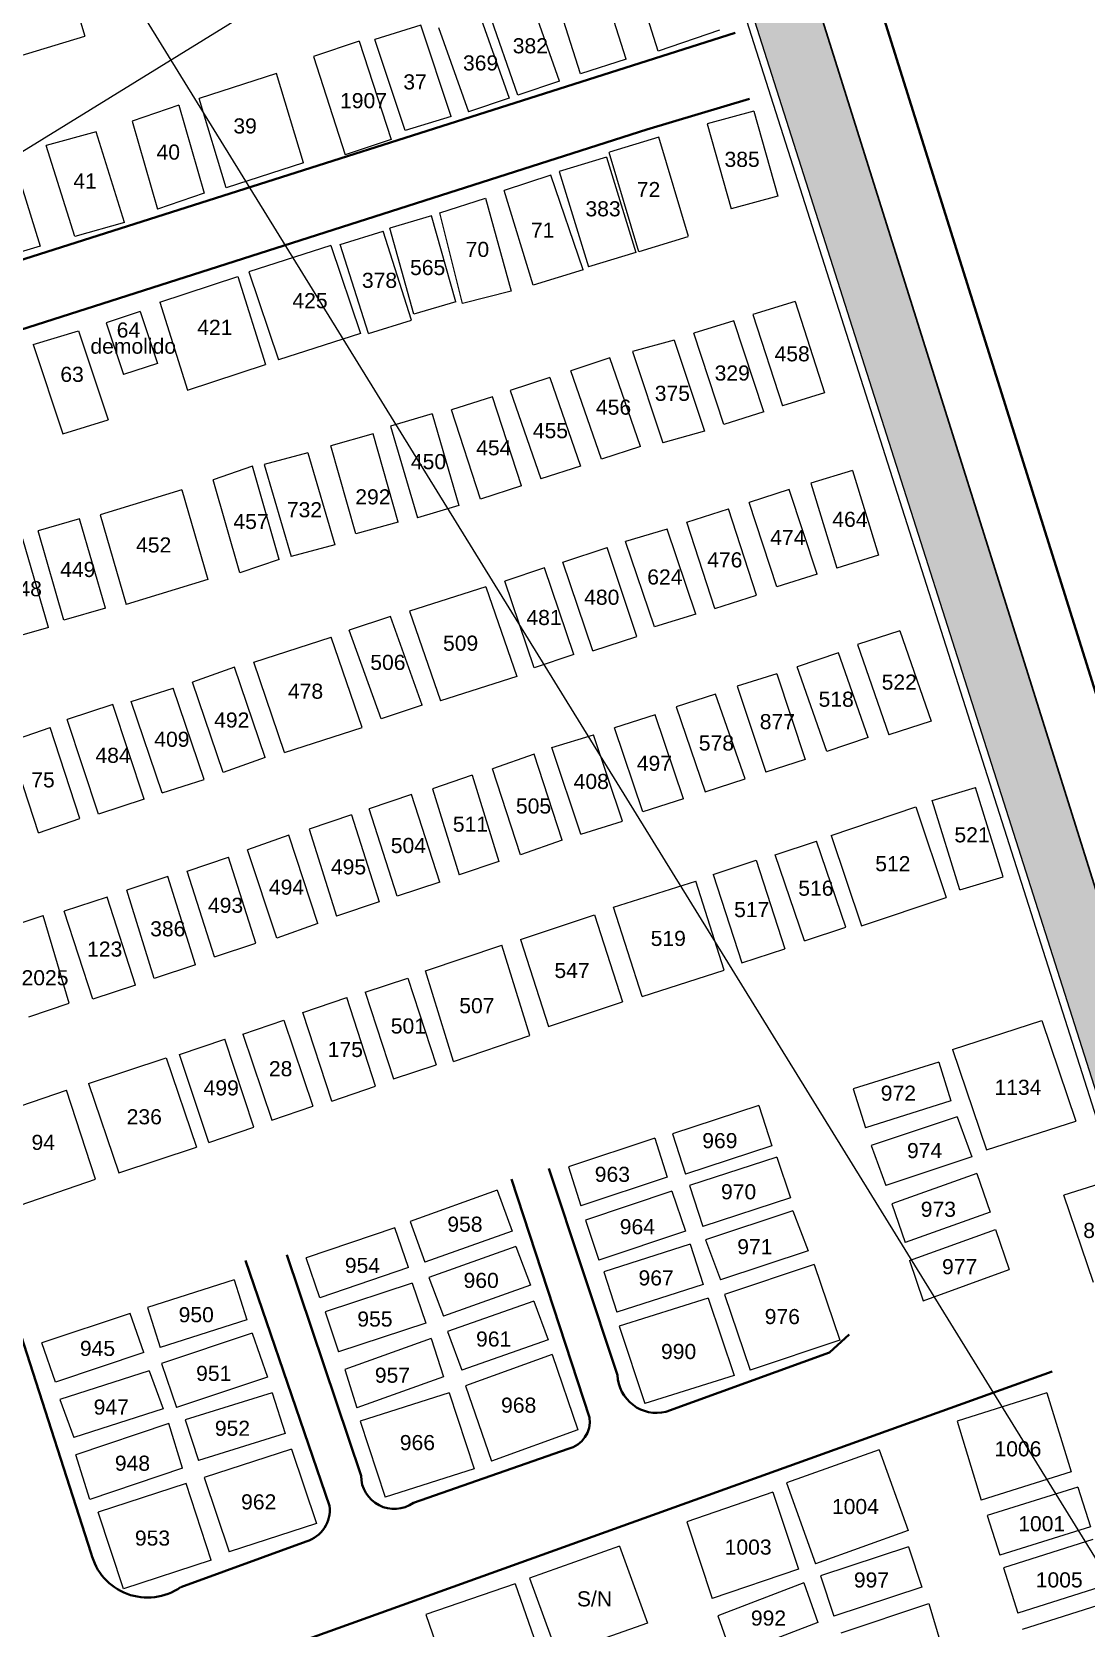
# Model space of a CAD drawing. Header units: inches. Extents: x 0 to 420, y 0 to 297.
# Drawn here: x 252.06 to 279.97, y 155.78 to 198.04 of the extents above; entities that cross this region are included whole.
import ezdxf

# ---------------------------------------------------------------- set-up
doc = ezdxf.new("R2010")
doc.units = ezdxf.units.IN
doc.header["$LTSCALE"] = 2.5
doc.header["$MEASUREMENT"] = 0
doc.layers.get('0').update_dxf_attribs({"lineweight": 0})
for name, color, linetype, lineweight in [('MALHA_COORDENADA4', 10, 'Continuous', 0), ('PEN 01', 1, 'Continuous', 9), ('PEN 03', 3, 'Continuous', 30), ('PEN 04', 4, 'Continuous', 40)]:
    doc.layers.add(name, color=color, linetype=linetype, lineweight=lineweight)
doc.styles.get("Standard").update_dxf_attribs({"font": 'arial.ttf'})

msp = doc.modelspace()

# ---------------------------------------------------------------- hatches: boundary and pattern name
at = {"layer": 'PEN 03'}
h = msp.add_hatch(dxfattribs=at)
h.set_pattern_fill('GRASS', color=256, angle=-58.3307, style=0)
h.set_pattern_definition([(31.66932, (10.4577, 355.69984), (0.2305709, 0.9730555), [0.1875, -1.2267136]), (346.66932, (10.4577, 355.6998), (0.230571, 0.9730555), [0.1875, -0.8125]), (76.66932, (10.4577, 355.6998), (-0.9730555, 0.230571), [0.1875, -0.8125])])
h.paths.add_polyline_path([(263.725, 221.783), (292.136, 132.577), (290.357, 129.104), (248.679, 117.407), (250.296, 113.101), (293.176, 125), (294.819, 128.86), (266.122, 220.214), (266.114, 220.261), (266.106, 220.309), (266.096, 220.356), (266.085, 220.402), (266.072, 220.449), (266.059, 220.495), (266.044, 220.54), (266.028, 220.586), (266.01, 220.63), (265.992, 220.675), (265.972, 220.719), (265.951, 220.762), (265.929, 220.805), (265.906, 220.847), (265.882, 220.888), (265.857, 220.929), (265.83, 220.969), (265.803, 221.008), (265.774, 221.047), (265.745, 221.085), (265.714, 221.122), (265.683, 221.158), (265.65, 221.194), (265.617, 221.228), (265.583, 221.262), (265.547, 221.294), (265.511, 221.326), (265.474, 221.357), (265.437, 221.387), (265.398, 221.415), (265.359, 221.443), (265.319, 221.47), (265.278, 221.495), (265.237, 221.52), (265.195, 221.543), (265.153, 221.566), (265.109, 221.587), (265.066, 221.607), (265.022, 221.625), (264.977, 221.643), (264.932, 221.659), (264.886, 221.674), (264.84, 221.688), (264.794, 221.701), (264.747, 221.713), (264.7, 221.723), (264.653, 221.732), (264.606, 221.74), (264.558, 221.746), (264.51, 221.751), (264.463, 221.755), (264.415, 221.758), (264.367, 221.759), (264.319, 221.759), (264.271, 221.758), (264.223, 221.755), (264.175, 221.751), (264.127, 221.746), (264.079, 221.74), (264.032, 221.732), (263.985, 221.724), (263.938, 221.713), (263.891, 221.702), (263.845, 221.689)])

# ---------------------------------------------------------------- linework, layer by layer
for p, q in [((252.746, 200.305, 4.294), (253.456, 197.934, 4.248)), ((268.64, 197.538, 3.811), (267.788, 200.213, 4.003)), ((267.789, 197.322, 3.876), (267.006, 199.781, 3.986)), ((266.583, 196.935, 3.888), (265.8, 199.394, 3.998)), ((266.021, 196.739, 3.835), (265.246, 198.95, 3.991)), ((262.354, 198.223, 4.006), (261.135, 197.847, 4.045)), ((263.155, 195.808, 3.853), (262.354, 198.223, 4.006)), ((263.9, 198.531, 3.976), (264.688, 196.294, 3.827)), ((264.924, 196.368, 3.824), (264.149, 198.578, 3.98)), ((251.388, 197.301, 4.222), (253.456, 197.934, 4.248)), ((260.721, 197.799, 4.084), (259.51, 197.391, 4.081)), ((260.721, 197.799, 4.084), (261.563, 195.198, 3.958)), ((261.936, 195.432, 3.892), (261.135, 197.847, 4.045)), ((262.823, 198.162, 3.99), (263.612, 195.924, 3.841)), ((270.258, 198.087, 3.783), (268.64, 197.538, 3.811)), ((259.51, 197.391, 4.081), (260.351, 194.79, 3.955)), ((258.528, 196.943, 4.063), (256.481, 196.279, 4.103)), ((259.249, 194.58, 3.921), (258.528, 196.943, 4.063)), ((267.789, 197.322, 3.876), (266.583, 196.935, 3.888)), ((266.021, 196.739, 3.835), (264.924, 196.368, 3.824)), ((255.948, 196.107, 4.098), (254.711, 195.683, 4.109)), ((255.948, 196.107, 4.098), (256.62, 193.775, 3.971)), ((257.202, 193.916, 3.961), (256.481, 196.279, 4.103)), ((264.688, 196.294, 3.827), (263.612, 195.924, 3.841)), ((254.711, 195.683, 4.109), (255.384, 193.351, 3.982)), ((263.155, 195.808, 3.853), (261.936, 195.432, 3.892)), ((271.168, 195.947, 3.593), (269.931, 195.612, 3.612)), ((271.168, 195.947, 3.593), (271.803, 193.695, 3.469)), ((253.754, 195.401, 4.069), (252.437, 195.033, 4.099)), ((254.511, 192.996, 3.979), (253.754, 195.401, 4.069)), ((268.65, 195.254, 3.729), (267.351, 194.856, 3.731)), ((269.436, 192.623, 3.586), (268.65, 195.254, 3.729)), ((269.931, 195.612, 3.612), (270.566, 193.361, 3.488)), ((253.194, 192.628, 4.009), (252.437, 195.033, 4.099)), ((261.563, 195.198, 3.958), (260.351, 194.79, 3.955)), ((268.122, 192.224, 3.588), (267.336, 194.854, 3.731)), ((251.546, 194.707, 4.096), (252.272, 192.375, 4.001)), ((259.249, 194.58, 3.921), (257.202, 193.916, 3.961)), ((267.27, 194.73, 3.73), (266.012, 194.344, 3.757)), ((267.27, 194.73, 3.73), (268.046, 192.208, 3.385)), ((265.792, 194.252, 3.76), (264.56, 193.848, 3.757)), ((266.652, 191.746, 3.404), (265.792, 194.252, 3.76)), ((266.012, 194.344, 3.757), (266.788, 191.822, 3.412)), ((256.62, 193.775, 3.971), (255.384, 193.351, 3.982)), ((262.86, 193.256, 3.727), (264.063, 193.645, 3.764)), ((264.063, 193.645, 3.764), (264.743, 191.183, 3.457)), ((265.331, 191.336, 3.411), (264.56, 193.848, 3.757)), ((271.803, 193.695, 3.469), (270.566, 193.361, 3.488)), ((262.637, 193.173, 3.718), (261.531, 192.85, 3.737)), ((263.277, 190.898, 3.515), (262.637, 193.173, 3.718)), ((263.457, 190.857, 3.455), (262.86, 193.256, 3.727)), ((254.511, 192.996, 3.979), (253.194, 192.628, 4.009)), ((260.214, 192.416, 3.841), (261.351, 192.771, 3.787)), ((262.108, 190.414, 3.754), (261.351, 192.771, 3.787)), ((262.171, 190.575, 3.534), (261.531, 192.85, 3.737)), ((252.272, 192.375, 4.001), (250.973, 191.986, 4)), ((259.967, 192.386, 3.868), (257.796, 191.69, 3.924)), ((259.967, 192.386, 3.868), (260.754, 190.056, 3.821)), ((260.971, 190.059, 3.808), (260.214, 192.416, 3.841)), ((269.421, 192.621, 3.586), (268.122, 192.224, 3.588)), ((268.046, 192.208, 3.385), (266.788, 191.822, 3.412)), ((255.446, 190.893, 3.784), (257.507, 191.564, 3.79)), ((257.507, 191.564, 3.79), (258.238, 189.234, 3.802)), ((257.796, 191.69, 3.924), (258.584, 189.359, 3.877)), ((266.652, 191.746, 3.404), (265.331, 191.336, 3.411)), ((264.743, 191.183, 3.457), (263.457, 190.857, 3.455)), ((255.446, 190.893, 3.784), (256.176, 188.562, 3.796)), ((263.277, 190.898, 3.515), (262.171, 190.575, 3.534)), ((272.262, 190.91, 3.375), (271.143, 190.563, 3.368)), ((272.262, 190.91, 3.375), (273.042, 188.488, 3.339)), ((260.971, 190.059, 3.808), (262.108, 190.414, 3.754)), ((270.636, 190.396, 3.342), (269.579, 190.064, 3.383)), ((271.435, 187.986, 3.295), (270.636, 190.396, 3.342)), ((271.143, 190.563, 3.368), (271.924, 188.141, 3.332)), ((252.091, 189.765, 3.88), (253.288, 190.129, 3.572)), ((252.091, 189.765, 3.88), (252.877, 187.404, 3.757)), ((253.288, 190.129, 3.572), (254.075, 187.769, 3.449)), ((260.754, 190.056, 3.821), (258.584, 189.359, 3.877)), ((269.058, 189.886, 3.39), (267.956, 189.58, 3.344)), ((269.058, 189.886, 3.39), (269.864, 187.474, 3.341)), ((270.378, 187.654, 3.336), (269.579, 190.064, 3.383)), ((267.356, 189.414, 3.381), (266.323, 189.07, 3.382)), ((268.166, 187.071, 3.301), (267.356, 189.414, 3.381)), ((267.956, 189.58, 3.344), (268.763, 187.168, 3.295)), ((256.176, 188.562, 3.796), (258.238, 189.234, 3.802)), ((267.133, 186.728, 3.302), (266.323, 189.07, 3.382)), ((265.766, 188.89, 3.374), (264.72, 188.549, 3.379)), ((264.72, 188.549, 3.379), (265.532, 186.207, 3.311)), ((265.766, 188.89, 3.374), (266.579, 186.548, 3.306)), ((273.042, 188.488, 3.339), (271.924, 188.141, 3.332)), ((264.252, 188.386, 3.368), (263.165, 188.035, 3.365)), ((265.017, 186.029, 3.301), (264.252, 188.386, 3.368)), ((252.877, 187.404, 3.757), (254.075, 187.769, 3.449)), ((262.653, 187.928, 3.385), (261.552, 187.605, 3.404)), ((262.653, 187.928, 3.385), (263.36, 185.504, 3.379)), ((263.93, 185.677, 3.298), (263.165, 188.035, 3.365)), ((271.435, 187.986, 3.295), (270.378, 187.654, 3.336)), ((261.088, 187.401, 3.396), (259.971, 187.087, 3.416)), ((261.751, 185.067, 3.299), (261.088, 187.401, 3.396)), ((261.552, 187.605, 3.404), (262.26, 185.181, 3.398)), ((269.864, 187.474, 3.341), (268.763, 187.168, 3.295)), ((259.359, 186.902, 3.54), (258.201, 186.594, 3.465)), ((259.359, 186.902, 3.54), (260.078, 184.461, 3.412)), ((260.633, 184.753, 3.319), (259.971, 187.087, 3.416)), ((268.166, 187.071, 3.301), (267.133, 186.728, 3.302)), ((257.893, 186.546, 3.453), (256.852, 186.189, 3.397)), ((258.598, 184.075, 3.356), (257.893, 186.546, 3.453)), ((258.201, 186.594, 3.465), (258.92, 184.153, 3.337)), ((266.579, 186.548, 3.306), (265.532, 186.207, 3.311)), ((273.784, 186.434, 3.241), (272.679, 186.096, 3.281)), ((273.784, 186.434, 3.241), (274.473, 184.186, 3.18)), ((257.557, 183.718, 3.3), (256.852, 186.189, 3.397)), ((265.017, 186.029, 3.301), (263.93, 185.677, 3.298)), ((272.679, 186.096, 3.281), (273.369, 183.849, 3.22)), ((256.025, 185.923, 3.415), (253.86, 185.261, 3.445)), ((256.025, 185.923, 3.415), (256.713, 183.547, 3.347)), ((272.107, 185.925, 3.276), (271.044, 185.584, 3.277)), ((271.781, 183.348, 3.249), (271.044, 185.584, 3.277)), ((272.844, 183.689, 3.248), (272.107, 185.925, 3.276)), ((253.318, 185.155, 3.47), (252.221, 184.832, 3.456)), ((254.002, 182.788, 3.394), (253.318, 185.155, 3.47)), ((253.86, 185.261, 3.445), (254.549, 182.884, 3.377)), ((263.36, 185.504, 3.379), (262.26, 185.181, 3.398)), ((269.399, 185.061, 3.26), (270.499, 185.419, 3.292)), ((271.239, 183.133, 3.26), (270.499, 185.419, 3.292)), ((252.904, 182.465, 3.38), (252.221, 184.832, 3.456)), ((261.751, 185.067, 3.299), (260.633, 184.753, 3.319)), ((268.872, 184.881, 3.247), (267.773, 184.548, 3.233)), ((269.637, 182.627, 3.2), (268.872, 184.881, 3.247)), ((270.139, 182.774, 3.228), (269.399, 185.061, 3.26)), ((252.493, 182.274, 3.368), (251.817, 184.611, 3.421)), ((260.078, 184.461, 3.412), (258.92, 184.153, 3.337)), ((266.116, 184.008, 3.271), (267.284, 184.389, 3.273)), ((268.073, 182.04, 3.255), (267.284, 184.389, 3.273)), ((268.538, 182.294, 3.186), (267.773, 184.548, 3.233)), ((258.598, 184.075, 3.356), (257.557, 183.718, 3.3)), ((265.628, 183.852, 3.257), (264.581, 183.499, 3.251)), ((266.404, 181.562, 3.226), (265.628, 183.852, 3.257)), ((266.905, 181.659, 3.253), (266.116, 184.008, 3.271)), ((274.473, 184.186, 3.18), (273.369, 183.849, 3.22)), ((256.713, 183.547, 3.347), (254.549, 182.884, 3.377)), ((265.357, 181.21, 3.22), (264.581, 183.499, 3.251)), ((272.844, 183.689, 3.248), (271.781, 183.348, 3.249)), ((264.073, 183.35, 3.258), (262.049, 182.709, 3.307)), ((264.073, 183.35, 3.258), (264.897, 180.975, 3.188)), ((270.139, 182.774, 3.228), (271.239, 183.133, 3.26)), ((254.002, 182.788, 3.394), (252.904, 182.465, 3.38)), ((262.049, 182.709, 3.307), (262.873, 180.334, 3.237)), ((269.637, 182.627, 3.2), (268.538, 182.294, 3.186)), ((252.493, 182.274, 3.368), (251.422, 181.963, 3.357)), ((261.546, 182.563, 3.295), (260.457, 182.206, 3.285)), ((261.299, 179.859, 3.209), (260.457, 182.206, 3.285)), ((262.388, 180.215, 3.219), (261.546, 182.563, 3.295)), ((275.032, 182.185, 3.283), (273.916, 181.823, 3.266)), ((275.032, 182.185, 3.283), (275.862, 179.796, 3.236)), ((257.927, 181.359, 3.288), (259.982, 182.015, 3.299)), ((260.796, 179.625, 3.311), (259.982, 182.015, 3.299)), ((266.905, 181.659, 3.253), (268.073, 182.04, 3.255)), ((273.916, 181.823, 3.266), (274.746, 179.434, 3.219)), ((258.742, 178.969, 3.3), (257.927, 181.359, 3.288)), ((266.404, 181.562, 3.226), (265.357, 181.21, 3.22)), ((273.411, 181.603, 3.195), (272.32, 181.231, 3.165)), ((274.196, 179.361, 3.159), (273.411, 181.603, 3.195)), ((257.421, 181.224, 3.245), (256.308, 180.831, 3.254)), ((258.235, 178.831, 3.23), (257.421, 181.224, 3.245)), ((264.897, 180.975, 3.188), (262.873, 180.334, 3.237)), ((271.775, 181.046, 3.161), (270.727, 180.718, 3.21)), ((271.775, 181.046, 3.161), (272.53, 178.776, 3.183)), ((273.106, 178.989, 3.129), (272.32, 181.231, 3.165)), ((254.679, 180.313, 3.27), (255.792, 180.671, 3.233)), ((256.614, 178.254, 3.215), (255.792, 180.671, 3.233)), ((257.122, 178.439, 3.239), (256.308, 180.831, 3.254)), ((270.156, 180.514, 3.24), (269.111, 180.177, 3.265)), ((270.941, 178.268, 3.264), (270.156, 180.514, 3.24)), ((270.727, 180.718, 3.21), (271.483, 178.448, 3.232)), ((270.727, 180.718, 3.21), (271.483, 178.448, 3.232)), ((254.196, 180.234, 3.341), (252.987, 179.836, 3.338)), ((255.028, 177.732, 3.313), (254.196, 180.234, 3.341)), ((255.501, 177.896, 3.252), (254.679, 180.313, 3.27)), ((262.388, 180.215, 3.219), (261.299, 179.859, 3.209)), ((269.111, 180.177, 3.265), (269.885, 177.92, 3.248)), ((251.448, 179.248, 3.299), (252.539, 179.624, 3.293)), ((253.324, 177.216, 3.246), (252.539, 179.624, 3.293)), ((253.819, 177.334, 3.31), (252.987, 179.836, 3.338)), ((258.742, 178.969, 3.3), (260.796, 179.625, 3.311)), ((268.553, 179.965, 3.188), (267.476, 179.615, 3.188)), ((268.233, 177.391, 3.179), (267.476, 179.615, 3.188)), ((269.311, 177.74, 3.179), (268.553, 179.965, 3.188)), ((275.862, 179.796, 3.236), (274.746, 179.434, 3.219)), ((252.234, 176.84, 3.252), (251.448, 179.248, 3.299)), ((265.821, 179.097, 3.223), (266.922, 179.437, 3.224)), ((267.694, 177.145, 3.218), (266.922, 179.437, 3.224)), ((274.196, 179.361, 3.159), (273.106, 178.989, 3.129)), ((258.235, 178.831, 3.23), (257.122, 178.439, 3.239)), ((265.356, 178.917, 3.123), (264.252, 178.533, 3.13)), ((266.098, 176.64, 3.153), (265.356, 178.917, 3.123)), ((266.593, 176.805, 3.217), (265.821, 179.097, 3.223)), ((272.53, 178.776, 3.183), (271.483, 178.448, 3.232)), ((263.709, 178.361, 3.179), (262.659, 178.007, 3.187)), ((263.709, 178.361, 3.179), (264.418, 176.083, 3.148)), ((264.994, 176.257, 3.16), (264.252, 178.533, 3.13)), ((255.501, 177.896, 3.252), (256.614, 178.254, 3.215)), ((262.659, 178.007, 3.187), (263.368, 175.729, 3.156)), ((269.885, 177.92, 3.248), (270.941, 178.268, 3.264)), ((275.891, 177.691, 3.211), (277.038, 178.042, 3.221)), ((277.769, 175.677, 3.176), (277.038, 178.042, 3.221)), ((255.028, 177.732, 3.313), (253.819, 177.334, 3.31)), ((262.109, 177.854, 3.2), (260.984, 177.478, 3.201)), ((262.853, 175.535, 3.209), (262.109, 177.854, 3.2)), ((269.311, 177.74, 3.179), (268.233, 177.391, 3.179)), ((273.219, 176.772, 3.191), (275.459, 177.526, 3.188)), ((275.459, 177.526, 3.188), (276.26, 175.127, 3.163)), ((276.621, 175.325, 3.166), (275.891, 177.691, 3.211)), ((252.234, 176.84, 3.252), (253.324, 177.216, 3.246)), ((260.518, 177.311, 3.138), (259.392, 176.938, 3.199)), ((260.518, 177.311, 3.138), (261.246, 175.009, 3.073)), ((261.728, 175.159, 3.21), (260.984, 177.478, 3.201)), ((266.593, 176.805, 3.217), (267.694, 177.145, 3.218)), ((258.855, 176.777, 3.184), (257.766, 176.386, 3.209)), ((259.626, 174.442, 3.186), (258.855, 176.777, 3.184)), ((259.392, 176.938, 3.199), (260.12, 174.636, 3.134)), ((273.219, 176.772, 3.191), (274.02, 174.373, 3.166)), ((258.537, 174.051, 3.211), (257.766, 176.386, 3.209)), ((266.098, 176.64, 3.153), (264.994, 176.257, 3.16)), ((271.733, 176.255, 3.117), (272.826, 176.617, 3.123)), ((272.515, 173.98, 3.104), (271.733, 176.255, 3.117)), ((273.608, 174.342, 3.11), (272.826, 176.617, 3.123)), ((256.168, 175.825, 3.202), (257.262, 176.191, 3.204)), ((256.888, 173.554, 3.236), (256.168, 175.825, 3.202)), ((257.982, 173.921, 3.238), (257.262, 176.191, 3.204)), ((264.418, 176.083, 3.148), (263.368, 175.729, 3.156)), ((270.091, 175.737, 3.144), (271.233, 176.112, 3.138)), ((271.233, 176.112, 3.138), (271.99, 173.768, 3.124)), ((255.656, 175.68, 3.246), (254.565, 175.318, 3.247)), ((256.385, 173.345, 3.216), (255.656, 175.68, 3.246)), ((262.853, 175.535, 3.209), (261.728, 175.159, 3.21)), ((267.455, 174.869, 3.121), (269.63, 175.563, 3.121)), ((270.387, 173.198, 3.054), (269.63, 175.563, 3.121)), ((270.091, 175.737, 3.144), (270.848, 173.393, 3.13)), ((276.621, 175.325, 3.166), (277.769, 175.677, 3.176)), ((254.047, 175.133, 3.295), (252.912, 174.762, 3.295)), ((254.802, 172.805, 3.28), (254.047, 175.133, 3.295)), ((255.294, 172.982, 3.217), (254.565, 175.318, 3.247)), ((261.246, 175.009, 3.073), (260.12, 174.636, 3.134)), ((274.02, 174.373, 3.166), (276.26, 175.127, 3.163)), ((251.28, 174.287, 9.679), (252.35, 174.651, 9.588)), ((253.044, 172.329, 9.537), (252.35, 174.651, 9.588)), ((253.667, 172.433, 3.28), (252.912, 174.762, 3.295)), ((264.988, 174.014, 3.108), (266.95, 174.664, 3.123)), ((266.95, 174.664, 3.123), (267.693, 172.36, 3.077)), ((268.212, 172.504, 3.054), (267.455, 174.869, 3.121)), ((259.626, 174.442, 3.186), (258.537, 174.051, 3.211)), ((272.515, 173.98, 3.104), (273.608, 174.342, 3.11)), ((256.888, 173.554, 3.236), (257.982, 173.921, 3.238)), ((262.48, 173.184, 3.149), (264.499, 173.867, 3.134)), ((265.24, 171.468, 3.077), (264.499, 173.867, 3.134)), ((264.988, 174.014, 3.108), (265.731, 171.711, 3.062)), ((270.848, 173.393, 3.13), (271.99, 173.768, 3.124)), ((256.385, 173.345, 3.216), (255.294, 172.982, 3.217)), ((260.881, 172.618, 3.151), (262.01, 172.989, 3.137)), ((262.01, 172.989, 3.137), (262.758, 170.7, 3.067)), ((263.221, 170.785, 3.092), (262.48, 173.184, 3.149)), ((268.212, 172.504, 3.054), (270.387, 173.198, 3.054)), ((254.802, 172.805, 3.28), (253.667, 172.433, 3.28)), ((259.23, 172.078, 3.161), (260.389, 172.477, 3.14)), ((261.156, 170.132, 3.098), (260.389, 172.477, 3.14)), ((260.881, 172.618, 3.151), (261.629, 170.329, 3.081)), ((251.975, 171.965, 9.628), (253.044, 172.329, 9.537)), ((259.997, 169.733, 3.119), (259.23, 172.078, 3.161)), ((265.731, 171.711, 3.062), (267.693, 172.36, 3.077)), ((257.64, 171.51, 3.208), (258.723, 171.875, 3.135)), ((258.723, 171.875, 3.135), (259.495, 169.6, 3.137)), ((276.427, 171.106, 1.956), (278.791, 171.867, 1.938)), ((278.791, 171.867, 1.938), (279.698, 169.202, 1.687)), ((255.964, 170.973, 3.2), (257.159, 171.379, 3.195)), ((257.934, 169.046, 3.162), (257.159, 171.379, 3.195)), ((257.64, 171.51, 3.208), (258.411, 169.235, 3.21)), ((263.221, 170.785, 3.092), (265.24, 171.468, 3.077)), ((253.556, 170.198, 3.161), (255.611, 170.879, 3.206)), ((255.611, 170.879, 3.206), (256.411, 168.514, 3.15)), ((256.739, 168.639, 3.167), (255.964, 170.973, 3.2)), ((276.065, 170.767, 1.923), (273.803, 170.057, 1.833)), ((276.065, 170.767, 1.923), (276.386, 169.742, 1.843)), ((276.427, 171.106, 1.956), (277.334, 168.441, 1.705)), ((261.629, 170.329, 3.081), (262.758, 170.7, 3.067)), ((250.977, 169.339, 3.256), (252.974, 170.023, 3.242)), ((253.736, 167.665, 3.263), (252.974, 170.023, 3.242)), ((253.556, 170.198, 3.161), (254.355, 167.834, 3.105)), ((259.997, 169.733, 3.119), (261.156, 170.132, 3.098)), ((273.803, 170.057, 1.833), (274.125, 169.032, 1.753)), ((258.411, 169.235, 3.21), (259.495, 169.6, 3.137)), ((271.304, 169.619, 1.966), (269.013, 168.867, 2.047)), ((271.304, 169.619, 1.966), (271.647, 168.555, 1.847)), ((276.386, 169.742, 1.843), (274.125, 169.032, 1.753)), ((256.739, 168.639, 3.167), (257.934, 169.046, 3.162)), ((276.553, 169.318, 1.812), (274.28, 168.561, 1.694)), ((276.553, 169.318, 1.812), (276.938, 168.256, 1.716)), ((277.334, 168.441, 1.705), (279.698, 169.202, 1.687)), ((268.546, 168.751, 1.971), (266.258, 167.992, 1.979)), ((268.546, 168.751, 1.971), (268.878, 167.725, 1.954)), ((269.013, 168.867, 2.047), (269.356, 167.803, 1.928)), ((254.355, 167.834, 3.105), (256.411, 168.514, 3.15)), ((271.647, 168.555, 1.847), (269.356, 167.803, 1.928)), ((271.78, 168.252, 1.811), (269.466, 167.497, 1.989)), ((271.78, 168.252, 1.811), (272.136, 167.172, 1.683)), ((274.28, 168.561, 1.694), (274.665, 167.499, 1.598)), ((276.938, 168.256, 1.716), (274.665, 167.499, 1.598)), ((266.258, 167.992, 1.979), (266.59, 166.965, 1.962)), ((277.071, 167.817, 1.621), (274.82, 167.017, 1.521)), ((277.071, 167.817, 1.621), (277.427, 166.791, 1.585)), ((251.74, 166.981, 3.277), (253.736, 167.665, 3.263)), ((264.377, 167.374, 2.032), (262.066, 166.552, 2.064)), ((264.377, 167.374, 2.032), (264.768, 166.29, 2.05)), ((268.878, 167.725, 1.954), (266.59, 166.965, 1.962)), ((269.466, 167.497, 1.989), (269.822, 166.418, 1.861)), ((280.329, 167.541, 1.568), (279.376, 167.242, 1.587)), ((269.002, 167.35, 1.932), (266.71, 166.585, 1.963)), ((269.002, 167.35, 1.932), (269.36, 166.288, 1.881)), ((272.136, 167.172, 1.683), (269.822, 166.418, 1.861)), ((274.82, 167.017, 1.521), (275.176, 165.991, 1.485)), ((280.167, 164.93, 1.42), (279.376, 167.242, 1.587)), ((262.066, 166.552, 2.064), (262.456, 165.467, 2.082)), ((266.71, 166.585, 1.963), (267.068, 165.523, 1.912)), ((272.204, 166.832, 1.776), (269.886, 166.066, 1.903)), ((272.204, 166.832, 1.776), (272.604, 165.771, 1.675)), ((277.427, 166.791, 1.585), (275.176, 165.991, 1.485)), ((261.662, 166.379, 2.105), (259.315, 165.582, 2.013)), ((262.028, 165.327, 2.076), (261.662, 166.379, 2.105)), ((264.768, 166.29, 2.05), (262.456, 165.467, 2.082)), ((269.36, 166.288, 1.881), (267.068, 165.523, 1.912)), ((275.288, 165.511, 1.509), (277.566, 166.34, 1.565)), ((277.566, 166.34, 1.565), (277.931, 165.28, 1.446)), ((264.865, 165.888, 2.001), (262.564, 165.068, 2.149)), ((264.865, 165.888, 2.001), (265.255, 164.862, 1.877)), ((269.488, 165.951, 1.871), (267.2, 165.219, 1.912)), ((269.488, 165.951, 1.871), (269.832, 164.877, 1.821)), ((269.886, 166.066, 1.903), (270.285, 165.005, 1.802)), ((272.604, 165.771, 1.675), (270.285, 165.005, 1.802)), ((259.681, 164.53, 1.984), (259.315, 165.582, 2.013)), ((262.028, 165.327, 2.076), (259.681, 164.53, 1.984)), ((272.765, 165.41, 1.679), (270.389, 164.615, 1.73)), ((272.765, 165.41, 1.679), (273.447, 163.408, 1.649)), ((275.288, 165.511, 1.509), (275.652, 164.45, 1.39)), ((275.652, 164.45, 1.39), (277.931, 165.28, 1.446)), ((257.409, 165.005, 2.034), (255.112, 164.272, 2.081)), ((257.409, 165.005, 2.034), (257.745, 163.944, 2.038)), ((262.127, 164.914, 2.038), (259.819, 164.159, 1.899)), ((262.127, 164.914, 2.038), (262.485, 163.855, 1.999)), ((262.564, 165.068, 2.149), (262.954, 164.042, 2.025)), ((265.255, 164.862, 1.877), (262.954, 164.042, 2.025)), ((267.2, 165.219, 1.912), (267.545, 164.145, 1.862)), ((269.832, 164.877, 1.821), (267.545, 164.145, 1.862)), ((265.348, 164.438, 1.849), (263.059, 163.635, 1.914)), ((265.348, 164.438, 1.849), (265.725, 163.413, 1.813)), ((269.96, 164.514, 1.796), (267.601, 163.776, 1.807)), ((269.96, 164.514, 1.796), (270.647, 162.47, 1.675)), ((270.389, 164.615, 1.73), (271.071, 162.613, 1.7)), ((254.658, 164.114, 2.154), (252.315, 163.331, 2.113)), ((255.018, 163.075, 2.076), (254.658, 164.114, 2.154)), ((255.112, 164.272, 2.081), (255.448, 163.21, 2.085)), ((259.819, 164.159, 1.899), (260.177, 163.1, 1.86)), ((257.745, 163.944, 2.038), (255.448, 163.21, 2.085)), ((257.888, 163.587, 1.983), (255.482, 162.787, 2.121)), ((257.888, 163.587, 1.983), (258.289, 162.425, 1.876)), ((262.485, 163.855, 1.999), (260.177, 163.1, 1.86)), ((263.059, 163.635, 1.914), (263.436, 162.61, 1.878)), ((267.601, 163.776, 1.807), (268.287, 161.732, 1.686)), ((252.676, 162.292, 2.035), (252.315, 163.331, 2.113)), ((262.63, 163.449, 1.981), (260.339, 162.628, 1.938)), ((262.63, 163.449, 1.981), (262.951, 162.432, 1.883)), ((265.725, 163.413, 1.813), (263.436, 162.61, 1.878)), ((273.447, 163.408, 1.649), (271.071, 162.613, 1.7)), ((255.018, 163.075, 2.076), (252.676, 162.292, 2.035)), ((255.482, 162.787, 2.121), (255.883, 161.625, 2.014)), ((265.831, 163.024, 1.841), (263.539, 162.195, 1.899)), ((265.831, 163.024, 1.841), (266.513, 161.028, 1.708)), ((255.16, 162.598, 2.078), (252.795, 161.834, 2.103)), ((255.16, 162.598, 2.078), (255.533, 161.588, 1.974)), ((258.289, 162.425, 1.876), (255.883, 161.625, 2.014)), ((260.339, 162.628, 1.938), (260.659, 161.611, 1.84)), ((262.951, 162.432, 1.883), (260.659, 161.611, 1.84)), ((270.647, 162.47, 1.675), (268.287, 161.732, 1.686)), ((258.417, 162.014, 1.872), (256.117, 161.3, 1.917)), ((258.417, 162.014, 1.872), (258.764, 160.932, 1.807)), ((263.106, 162.013, 1.875), (260.743, 161.262, 1.854)), ((263.106, 162.013, 1.875), (263.769, 160, 1.796)), ((263.539, 162.195, 1.899), (264.221, 160.198, 1.766)), ((278.928, 162.012, 1.278), (276.549, 161.257, 1.317)), ((278.928, 162.012, 1.278), (279.567, 159.92, 1.09)), ((252.795, 161.834, 2.103), (253.168, 160.825, 1.999)), ((255.533, 161.588, 1.974), (253.168, 160.825, 1.999)), ((255.683, 161.198, 2.032), (253.222, 160.367, 2.017)), ((256.046, 160.02, 1.97), (255.683, 161.198, 2.032)), ((256.117, 161.3, 1.917), (256.464, 160.218, 1.852)), ((260.743, 161.262, 1.854), (261.405, 159.249, 1.775)), ((266.513, 161.028, 1.708), (264.221, 160.198, 1.766)), ((276.549, 161.257, 1.317), (277.188, 159.166, 1.129)), ((258.764, 160.932, 1.807), (256.464, 160.218, 1.852)), ((253.585, 159.19, 1.955), (253.222, 160.367, 2.017)), ((258.925, 160.52, 1.767), (256.616, 159.767, 1.765)), ((258.925, 160.52, 1.767), (259.588, 158.556, 1.689)), ((274.488, 160.506, 1.405), (272.037, 159.626, 1.438)), ((274.488, 160.506, 1.405), (275.255, 158.363, 1.252)), ((256.046, 160.02, 1.97), (253.585, 159.19, 1.955)), ((256.616, 159.767, 1.765), (257.278, 157.803, 1.687)), ((263.769, 160, 1.796), (261.405, 159.249, 1.775)), ((279.567, 159.92, 1.09), (277.188, 159.166, 1.129)), ((256.137, 159.615, 1.878), (253.812, 158.85, 1.868)), ((256.803, 157.585, 1.732), (256.137, 159.615, 1.878)), ((271.675, 159.381, 1.431), (269.392, 158.598, 1.397)), ((271.675, 159.381, 1.431), (272.349, 157.345, 1.268)), ((272.037, 159.626, 1.438), (272.805, 157.483, 1.285)), ((279.749, 159.518, 1.083), (277.345, 158.761, 1.106)), ((279.749, 159.518, 1.083), (280.086, 158.467, 1.067)), ((254.479, 156.82, 1.722), (253.812, 158.85, 1.868)), ((259.588, 158.556, 1.689), (257.278, 157.803, 1.687)), ((269.392, 158.598, 1.397), (270.065, 156.562, 1.234)), ((277.345, 158.761, 1.106), (277.682, 157.71, 1.09)), ((275.255, 158.363, 1.252), (272.805, 157.483, 1.285)), ((280.086, 158.467, 1.067), (277.682, 157.71, 1.09)), ((280.141, 158.129, 1.083), (277.782, 157.381, 0.967)), ((267.613, 157.948, 1.452), (265.233, 157.107, 1.486)), ((267.613, 157.948, 1.452), (268.35, 155.91, 1.337)), ((275.261, 157.931, 1.264), (272.931, 157.167, 1.278)), ((275.261, 157.931, 1.264), (275.617, 156.866, 1.254)), ((256.803, 157.585, 1.732), (254.479, 156.82, 1.722)), ((272.349, 157.345, 1.268), (270.065, 156.562, 1.234)), ((277.782, 157.381, 0.967), (278.162, 156.18, 0.948)), ((264.848, 156.951, 1.477), (262.481, 156.143, 1.436)), ((264.848, 156.951, 1.477), (265.558, 154.928, 1.363)), ((265.233, 157.107, 1.486), (265.971, 155.07, 1.371)), ((272.49, 156.979, 1.255), (270.214, 156.11, 1.19)), ((272.49, 156.979, 1.255), (272.865, 155.929, 1.237)), ((272.931, 157.167, 1.278), (273.287, 156.102, 1.268)), ((275.617, 156.866, 1.254), (273.287, 156.102, 1.268)), ((280.521, 156.928, 1.064), (278.162, 156.18, 0.948)), ((273.482, 155.656, 1.234), (275.802, 156.431, 1.145)), ((275.802, 156.431, 1.145), (276.124, 155.367, 0.956)), ((280.635, 156.496, 0.93), (278.27, 155.748, 0.924)), ((262.481, 156.143, 1.436), (263.191, 154.12, 1.322)), ((270.214, 156.11, 1.19), (270.589, 155.061, 1.172)), ((268.35, 155.91, 1.337), (265.971, 155.07, 1.371)), ((272.865, 155.929, 1.237), (270.589, 155.061, 1.172))]:
    msp.add_line(p, q)
at = {"color": 3}
for p, q in [((254.923, 190.641, 3.819), (254.025, 190.344, 3.811)), ((254.923, 190.641, 3.819), (255.377, 189.268, 3.55)), ((254.025, 190.344, 3.811), (254.479, 188.971, 3.542)), ((255.377, 189.268, 3.55), (254.479, 188.971, 3.542))]:
    msp.add_line(p, q, dxfattribs=at)
at = {"layer": 'MALHA_COORDENADA4'}
for p, q in [((197.121, 292.322), (327.94, 80.253)), ((12.44, 47.224), (327.94, 241.848))]:
    msp.add_line(p, q, dxfattribs=at)
at = {"layer": 'PEN 01'}
for p, q in [((263.595, 221.531, 3.83), (291.92, 132.595, -2.168)), ((263.725, 221.783, 3.843), (292.136, 132.577, -2.173))]:
    msp.add_line(p, q, dxfattribs=at)
at = {"layer": 'PEN 03'}
msp.add_line((266.122, 220.214, 3.746), (294.819, 128.86, -2.662), dxfattribs=at)
at = {"layer": 'PEN 04'}
for p, q in [((267.639, 220.65, 3.557), (291.98, 143.049, -1.581)), ((270.677, 198.016, 3.779), (225.212, 183.561, 4.134)), ((268.339, 195.464, 3.735), (271.058, 196.268, 3.689)), ((225.863, 181.876, 4.087), (268.339, 195.464, 3.735)), ((265.746, 167.948, 1.982), (267.559, 162.478, 1.788)), ((264.754, 167.666, 2.004), (266.822, 161.362, 1.766)), ((257.708, 165.514, 2.168), (259.937, 159.016, 1.721)), ((260.77, 159.817, 1.747), (258.802, 165.661, 2.112)), ((273.173, 163.075, 1.628), (273.694, 163.559, 1.625)), ((253.626, 157.759, 1.785), (251.762, 163.547, 2.126)), ((273.173, 163.075, 1.628), (268.84, 161.509, 1.707)), ((255.858, 154.237, 1.526), (279.072, 162.576, 1.296)), ((266.256, 160.525, 1.71), (262.156, 159.098, 1.688)), ((259.318, 158.077, 1.68), (255.994, 156.869, 1.705))]:
    msp.add_line(p, q, dxfattribs=at)
for centre, radius, start, end in [((268.598, 162.52, 1.788), 1.04, 182.349, 283.4341), ((266.066, 161.264, 1.71), 0.763, 284.4758, 7.3809), ((261.65, 159.818, 1.747), 0.88, 180.0606, 305.1414), ((259.063, 158.918, 1.68), 0.88, 286.8639, 6.3849), ((255.114, 158.123, 1.785), 1.532, 193.7593, 305.0444)]:
    msp.add_arc(centre, radius, start, end, dxfattribs=at)

# ---------------------------------------------------------------- texts
for s, p in [('382', (264.786, 197.477)), ('369', (263.469, 197.023)), ('37', (261.889, 196.521)), ('1907', (260.214, 196.024)), ('39', (257.389, 195.355)), ('40', (255.355, 194.662)), ('385', (270.393, 194.47)), ('41', (253.153, 193.897)), ('72', (268.07, 193.67)), ('383', (266.711, 193.161)), ('71', (265.267, 192.595)), ('70', (263.54, 192.086)), ('565', (262.067, 191.606)), ('378', (260.793, 191.267)), ('425', (258.952, 190.729)), ('421', (256.432, 190.022)), ('458', (271.718, 189.322)), ('63', (252.808, 188.778)), ('329', (270.132, 188.813)), ('375', (268.546, 188.276)), ('456', (266.989, 187.909)), ('455', (265.318, 187.287)), ('454', (263.818, 186.834)), ('450', (262.09, 186.467)), ('732', (258.806, 185.194)), ('292', (260.618, 185.534)), ('457', (257.39, 184.883)), ('464', (273.247, 184.94)), ('474', (271.604, 184.459)), ('452', (254.813, 184.261)), ('476', (269.934, 183.866)), ('449', (252.803, 183.611)), ('448', (251.387, 183.102)), ('624', (268.348, 183.413)), ('480', (266.677, 182.876)), ('481', (265.148, 182.339)), ('509', (262.94, 181.66)), ('506', (261.014, 181.151)), ('522', (274.554, 180.629)), ('478', (258.834, 180.388)), ('518', (272.884, 180.176)), ('492', (256.88, 179.625)), ('877', (271.326, 179.583)), ('409', (255.295, 179.116)), ('578', (269.712, 179.017)), ('484', (253.737, 178.691)), ('497', (268.07, 178.48)), ('75', (252.038, 178.041)), ('408', (266.399, 177.999)), ('505', (264.87, 177.349)), ('511', (263.2, 176.868)), ('504', (261.557, 176.303)), ('521', (276.48, 176.586)), ('495', (259.972, 175.737)), ('512', (274.384, 175.822)), ('494', (258.33, 175.2)), ('516', (272.346, 175.172)), ('493', (256.716, 174.72)), ('517', (270.647, 174.606)), ('386', (255.187, 174.098)), ('519', (268.438, 173.843)), ('123', (253.516, 173.56)), ('547', (265.89, 172.995)), ('2025', (251.781, 172.802, 9.644)), ('507', (263.37, 172.062)), ('501', (261.557, 171.525)), ('175', (259.887, 170.903)), ('28', (258.33, 170.394)), ('499', (256.602, 169.885)), ('972', (274.53, 169.745)), ('1134', (277.541, 169.901)), ('236', (254.564, 169.121)), ('94', (252.044, 168.443)), ('969', (269.804, 168.489)), ('974', (275.225, 168.225)), ('963', (266.958, 167.597)), ('970', (270.3, 167.135)), ('973', (275.589, 166.672)), ('958', (263.054, 166.276)), ('964', (267.62, 166.21)), ('888', (279.891, 166.111)), ('971', (270.73, 165.681)), ('954', (260.341, 165.185)), ('967', (268.116, 164.855)), ('977', (276.152, 165.152)), ('960', (263.484, 164.789)), ('950', (255.94, 163.88)), ('955', (260.671, 163.765)), ('976', (271.458, 163.831)), ('961', (263.815, 163.236)), ('945', (253.326, 162.988)), ('990', (268.712, 162.906)), ('951', (256.403, 162.327)), ('957', (261.135, 162.278)), ('968', (264.477, 161.485)), ('947', (253.69, 161.435)), ('952', (256.899, 160.873)), ('966', (261.796, 160.494)), ('1006', (277.541, 160.329)), ('948', (254.252, 159.948)), ('962', (257.594, 158.924)), ('1004', (273.237, 158.801)), ('1001', (278.17, 158.346)), ('953', (254.782, 157.966)), ('1003', (270.397, 157.727)), ('997', (273.818, 156.857)), ('1005', (278.633, 156.859)), ('992', (271.091, 155.848))]:
    msp.add_text(s, height=0.4).set_placement(p)
at = {"color": 3}
for s, p in [('64', (254.3, 189.952)), ('demolido', (253.604, 189.524, 3.542))]:
    msp.add_text(s, height=0.4, dxfattribs=at).set_placement(p)
at = {"color": 4}
msp.add_text('S/N', height=0.4, dxfattribs=at).set_placement((266.484, 156.357))

doc.saveas('drawing.dxf')
